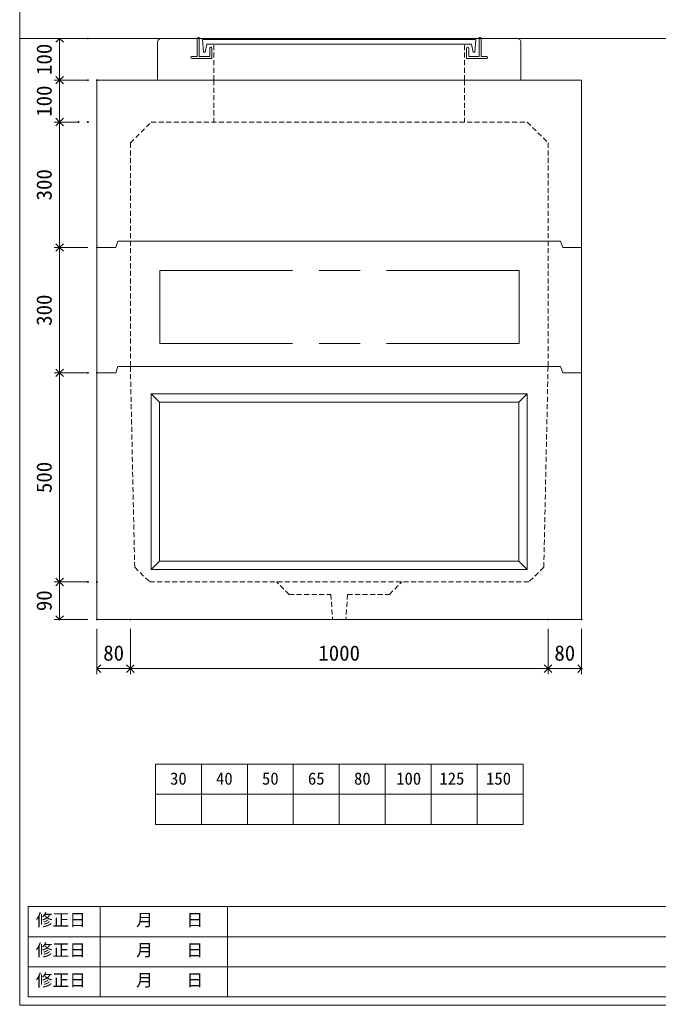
# Model space of a CAD drawing. Units: millimetres, scale not verified. Extents: x -4890 to 18490, y -2347 to 2347.
# Drawn here: x -1230 to 299, y -1928 to 429 of the extents above; entities that cross this region are included whole.
import ezdxf
from ezdxf.enums import TextEntityAlignment as Align

# ---------------------------------------------------------------- set-up
doc = ezdxf.new("R2010")
doc.units = ezdxf.units.MM
doc.header["$LTSCALE"] = 10
doc.header["$PDMODE"] = 32
doc.header["$PDSIZE"] = 2
doc.linetypes.add('DASHED1', pattern=[1.8, 1.2, -0.6])
doc.linetypes.add('USER2', pattern=[50.8, 31.75, -6.35, 6.35, -6.35])
doc.layers.add('0-1_Defpoints', color=7, linetype='Continuous')
for name, color, linetype, lineweight in [('0-2_waku', 7, 'Continuous', 18), ('0-3_gaikei', 7, 'Continuous', 18), ('0-4_kakure', 7, 'DASHED1', 5), ('0-5_sunpou', 7, 'Continuous', 5), ('0-9_uchigawa', 6, 'Continuous', 18), ('0-B_futa', 3, 'Continuous', 18), ('0-C_GL', 4, 'Continuous', 18), ('0-E_文字１', 7, 'Continuous', 18), ('1-3_uchigawa2', 6, 'USER2', 18)]:
    doc.layers.add(name, color=color, linetype=linetype, lineweight=lineweight)
doc.styles.add('ＭＳ ゴシック', font='')
doc.styles.get('ＭＳ ゴシック').set_extended_font_data('MS Gothic')

# ---------------------------------------------------------------- blocks, each defined once
blk = doc.blocks.new('_Open90')
at = {"layer": '0-5_sunpou'}
blk.add_line((0, 0), (-1, 0), dxfattribs=at)
blk.add_lwpolyline([(-0.5, 0.5), (0, 0), (-0.5, -0.5)], dxfattribs=at)
blk = doc.blocks.new('D51')
at = {"layer": '0-1_Defpoints'}
for p in [(402.32, 1152.03), (482.32, 1152.03), (482.32, 1034.61)]:
    blk.add_point(p, dxfattribs=at)
at = {"layer": '0-5_sunpou'}
for p, q in [((402.32, 1130.03), (402.32, 1021.61)), ((482.32, 1130.03), (482.32, 1021.61)), ((420.32, 1034.61), (464.32, 1034.61))]:
    blk.add_line(p, q, dxfattribs=at)
at = {"layer": '0-5_sunpou', "xscale": 18, "yscale": 18, "rotation": 180}
blk.add_blockref('_Open90', (402.32, 1034.61), dxfattribs=at)
at = {"layer": '0-5_sunpou', "xscale": 18, "yscale": 18}
blk.add_blockref('_Open90', (482.32, 1034.61), dxfattribs=at)
at = {"layer": '0-5_sunpou', "style": 'ＭＳ ゴシック'}
blk.add_text('80', height=36.66, dxfattribs=at).set_placement((417.32, 1042.61), align=Align.BOTTOM_LEFT)
blk = doc.blocks.new('D52')
at = {"layer": '0-1_Defpoints'}
for p in [(482.32, 1152.03), (1482.32, 1152.03), (1482.32, 1034.61)]:
    blk.add_point(p, dxfattribs=at)
at = {"layer": '0-5_sunpou'}
for p, q in [((482.32, 1130.03), (482.32, 1021.61)), ((1482.32, 1130.03), (1482.32, 1021.61)), ((500.32, 1034.61), (1464.32, 1034.61))]:
    blk.add_line(p, q, dxfattribs=at)
at = {"layer": '0-5_sunpou', "xscale": 18, "yscale": 18, "rotation": 180}
blk.add_blockref('_Open90', (482.32, 1034.61), dxfattribs=at)
at = {"layer": '0-5_sunpou', "xscale": 18, "yscale": 18}
blk.add_blockref('_Open90', (1482.32, 1034.61), dxfattribs=at)
at = {"layer": '0-5_sunpou', "style": 'ＭＳ ゴシック'}
blk.add_text('1000', height=36.66, dxfattribs=at).set_placement((932.32, 1042.61), align=Align.BOTTOM_LEFT)
blk = doc.blocks.new('D44')
at = {"layer": '0-1_Defpoints'}
for p in [(1482.32, 1152.03), (1562.32, 1152.03), (1562.32, 1034.61)]:
    blk.add_point(p, dxfattribs=at)
at = {"layer": '0-5_sunpou'}
for p, q in [((1482.32, 1130.03), (1482.32, 1021.61)), ((1562.32, 1130.03), (1562.32, 1021.61)), ((1500.32, 1034.61), (1544.32, 1034.61))]:
    blk.add_line(p, q, dxfattribs=at)
at = {"layer": '0-5_sunpou', "xscale": 18, "yscale": 18, "rotation": 180}
blk.add_blockref('_Open90', (1482.32, 1034.61), dxfattribs=at)
at = {"layer": '0-5_sunpou', "xscale": 18, "yscale": 18}
blk.add_blockref('_Open90', (1562.32, 1034.61), dxfattribs=at)
at = {"layer": '0-5_sunpou', "style": 'ＭＳ ゴシック'}
blk.add_text('80', height=36.66, dxfattribs=at).set_placement((1497.32, 1042.61), align=Align.BOTTOM_LEFT)
blk = doc.blocks.new('D45')
at = {"layer": '0-1_Defpoints'}
for p in [(402.32, 1242.03), (313, 1152.03), (402.32, 1152.03)]:
    blk.add_point(p, dxfattribs=at)
at = {"layer": '0-5_sunpou'}
for p, q in [((380.32, 1242.03), (300, 1242.03)), ((313, 1224.03), (313, 1170.03)), ((380.32, 1152.03), (300, 1152.03))]:
    blk.add_line(p, q, dxfattribs=at)
at = {"layer": '0-5_sunpou', "xscale": 18, "yscale": 18}
for p, rotation in [((313, 1242.03), 90), ((313, 1152.03), 270)]:
    blk.add_blockref('_Open90', p, dxfattribs=dict(at, rotation=rotation))
at = {"layer": '0-5_sunpou', "style": 'ＭＳ ゴシック'}
blk.add_text('90', height=36.66, rotation=90, dxfattribs=at).set_placement((305, 1172.03), align=Align.BOTTOM_LEFT)
blk = doc.blocks.new('D46')
at = {"layer": '0-1_Defpoints'}
for p in [(402.32, 1742.03), (313, 1242.03), (380.32, 1242.03)]:
    blk.add_point(p, dxfattribs=at)
at = {"layer": '0-5_sunpou'}
for p, q in [((380.32, 1742.03), (300, 1742.03)), ((313, 1724.03), (313, 1260.03)), ((358.32, 1242.03), (300, 1242.03))]:
    blk.add_line(p, q, dxfattribs=at)
at = {"layer": '0-5_sunpou', "xscale": 18, "yscale": 18}
for p, rotation in [((313, 1742.03), 90), ((313, 1242.03), 270)]:
    blk.add_blockref('_Open90', p, dxfattribs=dict(at, rotation=rotation))
at = {"layer": '0-5_sunpou', "style": 'ＭＳ ゴシック'}
blk.add_text('500', height=36.66, rotation=90, dxfattribs=at).set_placement((305, 1454.53), align=Align.BOTTOM_LEFT)
blk = doc.blocks.new('D47')
at = {"layer": '0-1_Defpoints'}
for p in [(380.32, 2542.03), (313, 2442.03), (402.32, 2442.03)]:
    blk.add_point(p, dxfattribs=at)
at = {"layer": '0-5_sunpou'}
for p, q in [((358.32, 2542.03), (300, 2542.03)), ((313, 2524.03), (313, 2460.03)), ((380.32, 2442.03), (300, 2442.03))]:
    blk.add_line(p, q, dxfattribs=at)
at = {"layer": '0-5_sunpou', "xscale": 18, "yscale": 18}
for p, rotation in [((313, 2542.03), 90), ((313, 2442.03), 270)]:
    blk.add_blockref('_Open90', p, dxfattribs=dict(at, rotation=rotation))
at = {"layer": '0-5_sunpou', "style": 'ＭＳ ゴシック'}
blk.add_text('100', height=36.66, rotation=90, dxfattribs=at).set_placement((305, 2454.53), align=Align.BOTTOM_LEFT)
blk = doc.blocks.new('D48')
at = {"layer": '0-1_Defpoints'}
for p in [(380.32, 2442.03), (313, 2342.03), (380.32, 2342.03)]:
    blk.add_point(p, dxfattribs=at)
at = {"layer": '0-5_sunpou'}
for p, q in [((358.32, 2442.03), (300, 2442.03)), ((313, 2424.03), (313, 2360.03)), ((358.32, 2342.03), (300, 2342.03))]:
    blk.add_line(p, q, dxfattribs=at)
at = {"layer": '0-5_sunpou', "xscale": 18, "yscale": 18}
for p, rotation in [((313, 2442.03), 90), ((313, 2342.03), 270)]:
    blk.add_blockref('_Open90', p, dxfattribs=dict(at, rotation=rotation))
at = {"layer": '0-5_sunpou', "style": 'ＭＳ ゴシック'}
blk.add_text('100', height=36.66, rotation=90, dxfattribs=at).set_placement((305, 2354.53), align=Align.BOTTOM_LEFT)
blk = doc.blocks.new('D49')
at = {"layer": '0-1_Defpoints'}
for p in [(358.32, 2342.03), (313, 2042.03), (402.32, 2042.03)]:
    blk.add_point(p, dxfattribs=at)
at = {"layer": '0-5_sunpou'}
for p, q in [((336.32, 2342.03), (300, 2342.03)), ((313, 2324.03), (313, 2060.03)), ((380.32, 2042.03), (300, 2042.03))]:
    blk.add_line(p, q, dxfattribs=at)
at = {"layer": '0-5_sunpou', "xscale": 18, "yscale": 18}
for p, rotation in [((313, 2342.03), 90), ((313, 2042.03), 270)]:
    blk.add_blockref('_Open90', p, dxfattribs=dict(at, rotation=rotation))
at = {"layer": '0-5_sunpou', "style": 'ＭＳ ゴシック'}
blk.add_text('300', height=36.66, rotation=90, dxfattribs=at).set_placement((305, 2154.53), align=Align.BOTTOM_LEFT)
blk = doc.blocks.new('D50')
at = {"layer": '0-1_Defpoints'}
for p in [(402.32, 2042.03), (313, 1742.03), (380.32, 1742.03)]:
    blk.add_point(p, dxfattribs=at)
at = {"layer": '0-5_sunpou'}
for p, q in [((380.32, 2042.03), (300, 2042.03)), ((313, 2024.03), (313, 1760.03)), ((358.32, 1742.03), (300, 1742.03))]:
    blk.add_line(p, q, dxfattribs=at)
at = {"layer": '0-5_sunpou', "xscale": 18, "yscale": 18}
for p, rotation in [((313, 2042.03), 90), ((313, 1742.03), 270)]:
    blk.add_blockref('_Open90', p, dxfattribs=dict(at, rotation=rotation))
at = {"layer": '0-5_sunpou', "style": 'ＭＳ ゴシック'}
blk.add_text('300', height=36.66, rotation=90, dxfattribs=at).set_placement((305, 1854.53), align=Align.BOTTOM_LEFT)

msp = doc.modelspace()

# ---------------------------------------------------------------- linework, layer by layer
at = {"layer": '0-2_waku'}
for p, q in [((-1230, 2346.51), (-1230, -1928.49)), ((-905, -1351.82), (-25, -1351.82)), ((-905, -1351.82), (-905, -1495.82)), ((-905, -1351.82), (-905, -1495.82)), ((-905, -1351.82), (-905, -1495.82)), ((-905, -1351.82), (-905, -1495.82)), ((-795, -1351.82), (-795, -1495.82)), ((-685, -1351.82), (-685, -1495.82)), ((-685, -1351.82), (-685, -1495.82)), ((-575, -1351.82), (-575, -1495.82)), ((-465, -1351.82), (-465, -1495.82)), ((-355, -1351.82), (-355, -1495.82)), ((-245, -1351.82), (-245, -1495.82)), ((-135, -1351.82), (-135, -1495.82)), ((-25, -1351.82), (-25, -1495.82)), ((-905, -1423.82), (-25, -1423.82)), ((-905, -1495.82), (-25, -1495.82)), ((-1210, -1692.49), (-1210, -1908.49)), ((-1210, -1692.49), (818, -1692.49)), ((-1037.5, -1692.49), (-1037.5, -1908.49)), ((-732.5, -1692.49), (-732.5, -1908.49)), ((-732.5, -1692.49), (-732.5, -1908.49)), ((-1210.57, -1764.49), (817.43, -1764.49)), ((-1210.57, -1836.49), (529.43, -1836.49)), ((-1210, -1908.49), (818, -1908.49)), ((-1230, -1928.49), (4890, -1928.49)), ((-1230, -1928.49), (4890, -1928.49))]:
    msp.add_line(p, q, dxfattribs=at)
at = {"layer": '0-3_gaikei'}
for p, q in [((-890, 384.18), (-805, 384.18)), ((-125, 384.18), (-40, 384.18)), ((-900, 284.18), (-900, 374.18)), ((-30, 284.18), (-30, 374.18)), ((-1045, 284.18), (115, 284.18)), ((-1045, 284.18), (-1045, -905.82)), ((-999.5, 284.18), (-1045, 284.18)), ((-900, 284.18), (-790, 284.18)), ((-900, 284.18), (-790, 284.18)), ((-900, 284.18), (-790, 284.18)), ((-865, 284.18), (-65, 284.18)), ((-865, 284.18), (-65, 284.18)), ((-30, 284.18), (-140, 284.18)), ((-30, 284.18), (-140, 284.18)), ((-30, 284.18), (-140, 284.18)), ((-30, 284.18), (-140, 284.18)), ((115, 284.18), (115, -905.82)), ((-1020, -115.82), (-1045, -115.82)), ((-1020, -115.82), (-1045, -115.82)), ((-999.5, -115.82), (-1045, -115.82)), ((-995, -100.82), (-999.5, -115.82)), ((-465, -100.82), (-995, -100.82)), ((65, -100.82), (-465, -100.82)), ((65, -100.82), (70, -115.82)), ((115, -115.82), (70, -115.82)), ((90, -115.82), (115, -115.82)), ((90, -115.82), (115, -115.82)), ((-1045, -415.82), (-1045, -1005.82)), ((-465, -400.82), (-995, -400.82)), ((65, -400.82), (-465, -400.82)), ((65, -400.82), (70, -415.82)), ((115, -415.82), (70, -415.82))]:
    msp.add_line(p, q, dxfattribs=at)
for points in [[(-995, -400.82), (-1000, -415.82), (-1045, -415.82)], [(-1045, -1005.82), (115, -1005.82), (115, -415.82)]]:
    msp.add_lwpolyline(points, dxfattribs=at)
for centre, radius, start, end in [((-890.58, 374.76), 9.44, 86.47383, 183.52617), ((-39.67, 374.51), 9.68, 358.04251, 91.95749)]:
    msp.add_arc(centre, radius, start, end, dxfattribs=at)
at = {"layer": '0-4_kakure'}
for p, q in [((-765, 284.18), (-765, 370.68)), ((-165, 284.18), (-165, 370.68)), ((-765, 284.18), (-765, 184.18)), ((-165, 284.18), (-165, 184.18)), ((-965, 134.18), (-915, 184.18)), ((-915, 184.18), (-15, 184.18)), ((-15, 184.18), (35, 134.18)), ((-965, 134.18), (-965, -400.82)), ((35, 134.18), (35, -400.82)), ((-954.68, -880.82), (-965, -400.82)), ((35, -400.82), (24.68, -880.82)), ((-954.68, -880.82), (-918.92, -915.82)), ((-954.68, -880.82), (-918.92, -915.82)), ((24.68, -880.82), (-11.08, -915.82)), ((-918.92, -915.82), (-465, -915.82)), ((-918.92, -915.82), (-465, -915.82)), ((-585, -945.82), (-615, -915.82)), ((-345, -945.82), (-315, -915.82)), ((-585, -945.82), (-485, -945.82)), ((-485, -945.82), (-481, -1005.82)), ((-445, -945.82), (-449, -1005.82)), ((-445, -945.82), (-345, -945.82))]:
    msp.add_line(p, q, dxfattribs=at)
msp.add_lwpolyline([(24.68, -880.82), (-11.08, -915.82), (-465, -915.82)], dxfattribs=at)
at = {"layer": '0-9_uchigawa'}
for p, q in [((-915, -465.82), (-465, -465.82)), ((-915, -885.82), (-915, -465.82)), ((-915, -465.82), (-895, -485.82)), ((-915, -465.82), (-465, -465.82)), ((-915, -885.82), (-915, -465.82)), ((-915, -465.82), (-895, -485.82)), ((-465, -465.82), (-15, -465.82)), ((-465, -465.82), (-15, -465.82)), ((-15, -885.82), (-15, -465.82)), ((-15, -885.82), (-15, -465.82)), ((-895, -485.82), (-465, -485.82)), ((-895, -865.82), (-895, -485.82)), ((-895, -485.82), (-465, -485.82)), ((-895, -865.82), (-895, -485.82)), ((-35, -865.82), (-35, -485.82)), ((-35, -865.82), (-35, -485.82)), ((-915, -885.82), (-895, -865.82)), ((-915, -885.82), (-895, -865.82)), ((-895, -865.82), (-465, -865.82)), ((-895, -865.82), (-465, -865.82)), ((-465, -865.82), (-35, -865.82)), ((-465, -865.82), (-35, -865.82)), ((-15, -885.82), (-35, -865.82)), ((-15, -885.82), (-35, -865.82)), ((-915, -885.82), (-465, -885.82)), ((-915, -885.82), (-465, -885.82)), ((-465, -885.82), (-15, -885.82)), ((-465, -885.82), (-15, -885.82))]:
    msp.add_line(p, q, dxfattribs=at)
msp.add_lwpolyline([(-465, -485.82), (-35, -485.82), (-15, -465.82)], dxfattribs=at)
msp.add_lwpolyline([(-465, -485.82), (-35, -485.82), (-15, -465.82)], dxfattribs=at)
at = {"layer": '0-B_futa'}
for p, q in [((-805, 384.18), (-805, 341.18)), ((-803, 386.18), (-800, 386.18)), ((-800, 386.18), (-800, 341.18)), ((-792.19, 381.68), (-137.86, 381.68)), ((-792.19, 381.68), (-789.7, 351.68)), ((-137.86, 381.68), (-140.11, 351.68)), ((-130, 386.18), (-130, 341.18)), ((-130, 386.18), (-127, 386.18)), ((-125, 384.18), (-125, 341.18)), ((-781.67, 370.68), (-785.99, 351.68)), ((-781.67, 370.68), (-148.33, 370.68)), ((-775, 361.18), (-775, 341.18)), ((-773, 363.18), (-772, 363.18)), ((-770, 361.18), (-770, 336.18)), ((-160, 361.18), (-160, 336.18)), ((-157, 363.18), (-158, 363.18)), ((-155, 361.18), (-155, 341.18)), ((-148.33, 370.68), (-144.01, 351.68)), ((-820, 339.18), (-820, 338.18)), ((-818, 341.18), (-805, 341.18)), ((-770, 336.18), (-818, 336.18)), ((-800, 341.18), (-775, 341.18)), ((-789.7, 351.68), (-785.99, 351.68)), ((-160, 336.18), (-112, 336.18)), ((-130, 341.18), (-155, 341.18)), ((-140.11, 351.68), (-144.01, 351.68)), ((-112, 341.18), (-125, 341.18)), ((-110, 339.18), (-110, 338.18))]:
    msp.add_line(p, q, dxfattribs=at)
for centre, start, end in [((-803, 384.18), 90, 180), ((-127, 384.18), 0, 90), ((-773, 361.18), 90, 180), ((-772, 361.18), 0, 90), ((-158, 361.18), 90, 180), ((-157, 361.18), 0, 90), ((-818, 339.18), 90, 180), ((-818, 338.18), 180, 270), ((-112, 339.18), 0, 90), ((-112, 338.18), 270, 0)]:
    msp.add_arc(centre, 2, start, end, dxfattribs=at)
at = {"layer": '0-C_GL'}
msp.add_line((-1230, 384.18), (4890, 384.18), dxfattribs=at)
at = {"layer": '1-3_uchigawa2'}
for p, q in [((-894.15, -170.82), (-464.15, -170.82)), ((-894.15, -170.82), (-894.15, -345.82)), ((-34.15, -170.82), (-464.15, -170.82)), ((-34.15, -170.82), (-34.15, -345.82)), ((-894.15, -345.82), (-464.15, -345.82)), ((-34.15, -345.82), (-464.15, -345.82))]:
    msp.add_line(p, q, dxfattribs=at)

# ---------------------------------------------------------------- block references
at = {"layer": '0-5_sunpou'}
for name in ['D47', 'D48', 'D49', 'D50', 'D46', 'D45', 'D51', 'D52', 'D44']:
    msp.add_blockref(name, (-1447.32, -2157.85), dxfattribs=at)

# ---------------------------------------------------------------- texts
at = {"layer": '0-E_文字１', "style": 'ＭＳ ゴシック'}
for s, p in [('30', (-869.94, -1409.64)), ('40', (-759.94, -1409.64)), ('50', (-649.94, -1409.64)), ('65', (-539.94, -1409.64)), ('80', (-429.53, -1409.64)), ('100', (-328.66, -1409.64)), ('125', (-225.27, -1409.64)), ('150', (-113.51, -1409.64)), ('修正日', (-1191.35, -1747.78)), ('\u3000\u3000月\u3000\u3000日', (-1031.2, -1747.78)), ('修正日', (-1191.35, -1819.78)), ('\u3000\u3000月\u3000\u3000日', (-1031.2, -1819.78)), ('修正日', (-1191.35, -1891.78)), ('\u3000\u3000月\u3000\u3000日', (-1031.2, -1891.78))]:
    msp.add_text(s, height=29.33, dxfattribs=at).set_placement(p, align=Align.BOTTOM_LEFT)

doc.saveas('drawing.dxf')
